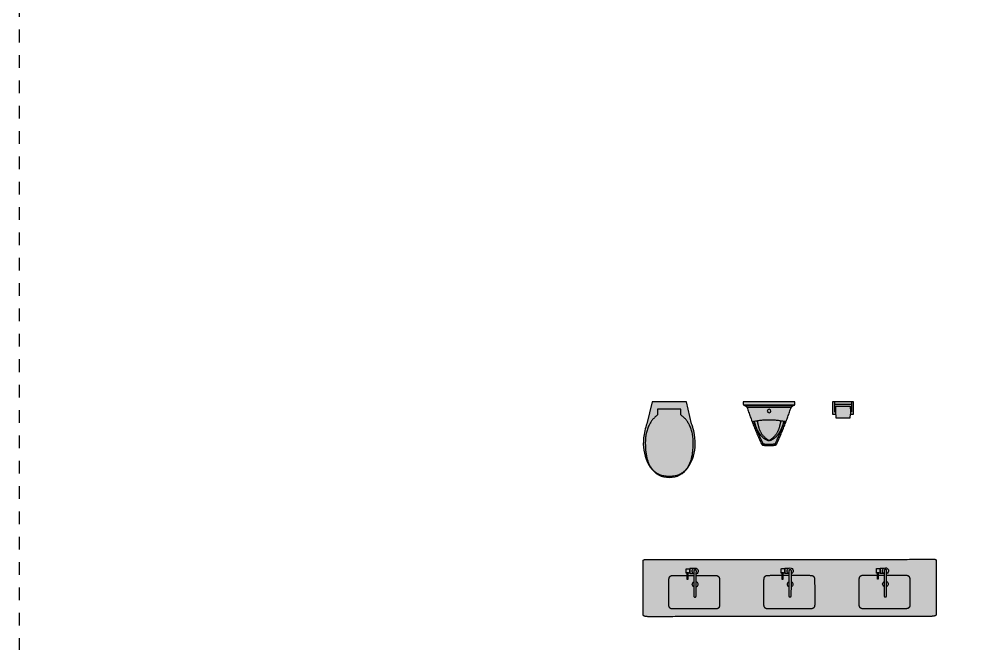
# Model space of a CAD drawing. Header units: metres. Extents: x -17 to 580, y -130 to 19.
# Drawn here: x 284.86 to 292.46, y -25.5 to -20.57 of the extents above; entities that cross this region are included whole.
import ezdxf

# ---------------------------------------------------------------- set-up
doc = ezdxf.new("R2010")
doc.units = ezdxf.units.M
for name, pattern in [('Dash Line_3', [0.002905, 0.001937, -0.000968375]), ('Style Black Lines_1', [0]), ('Style Black Lines_2', [0]), ('Style Border  Fill_3', [0]), ('Style Thin Border  Fill', [0])]:
    doc.linetypes.add(name, pattern=pattern)
for name, color, linetype, true_color in [('Imported blocks', 7, 'Continuous', 0x7a8bf7), ('Mood Board', 7, 'Continuous', 0x7a8bf7), ('Page Layout', 7, 'Continuous', 0xe0e0e0), ('Walls', 7, 'Continuous', 0xc7c7c7)]:
    doc.layers.add(name, color=color, linetype=linetype, true_color=true_color)

# ---------------------------------------------------------------- blocks, each defined once
blk = doc.blocks.new('Toilet paper holder')
at = {"layer": 'Imported blocks', "transparency": 33554483}
h = blk.add_hatch(color=256, dxfattribs=at)
edge = h.paths.add_edge_path(flags=0)
edge.add_line((0.1525, 0.0253), (0.1768, 0.0253))
edge.add_line((0.1768, 0.0253), (0.1768, 0.1221))
edge.add_line((0.1768, 0.1221), (0.0107, 0.1221))
edge.add_line((0.0107, 0.1221), (0.0107, 0.0253))
edge.add_line((0.0107, 0.0253), (0.0363, 0.0253))
edge.add_spline(control_points=[(0.0363, 0.0253), (0.0364, 0.0158), (0.0371, 0.0062), (0.0386, -0.0033)], knot_values=[0, 0, 0, 0, 1, 1, 1, 1], degree=3, periodic=0)
edge.add_line((0.0386, -0.0033), (0.15, -0.0033))
edge.add_line((0.15, -0.0033), (0.1525, 0.0253))
at = {"layer": 'Imported blocks', "linetype": 'Style Thin Border  Fill'}
for points in [[(0.1525, 0.0253), (0.1768, 0.0253), (0.1768, 0.1221), (0.0107, 0.1221), (0.0107, 0.0253), (0.0363, 0.0253)], [(0.0386, -0.0033), (0.15, -0.0033), (0.1525, 0.0253)]]:
    blk.add_lwpolyline(points, dxfattribs=at)
at = {"layer": 'Imported blocks', "linetype": 'Style Black Lines_1'}
for points in [[(0.0262, 0.1221), (0.0262, 0.0419)], [(0.0262, 0.1036), (0.1612, 0.1036)], [(0.0371, 0.0867), (0.1503, 0.0871)], [(0.1612, 0.1221), (0.1612, 0.0419)], [(0.0262, 0.0419), (0.036, 0.0419)], [(0.1612, 0.0419), (0.1529, 0.0419)]]:
    blk.add_lwpolyline(points, dxfattribs=at)
for points in [[(0.0371, 0.0867, 0.023667), (0.0363, 0.0253)], [(0.1503, 0.0871, -0.040302), (0.1525, 0.0253)]]:
    blk.add_lwpolyline(points, format="xyb", dxfattribs=at)
at = {"layer": 'Imported blocks'}
blk.add_open_spline([(0.0363, 0.0253), (0.0364, 0.0158), (0.0371, 0.0062), (0.0386, -0.0033)], degree=3, dxfattribs=at)
blk = doc.blocks.new('Lloyd')
at = {"layer": 'Imported blocks', "transparency": 33554483}
h = blk.add_hatch(color=256, dxfattribs=at)
edge = h.paths.add_edge_path(flags=0)
edge.add_spline(control_points=[(0.4491, 0.4044), (0.4546, 0.4096), (0.4601, 0.4147)], knot_values=[0, 0, 0, 1, 1, 1], degree=2, periodic=0)
edge.add_spline(control_points=[(0.4601, 0.4147), (0.4612, 0.4157), (0.4627, 0.4163)], knot_values=[0, 0, 0, 1, 1, 1], degree=2, periodic=0)
edge.add_spline(control_points=[(0.4627, 0.4163), (0.4672, 0.418), (0.4717, 0.4196)], knot_values=[0, 0, 0, 1, 1, 1], degree=2, periodic=0)
edge.add_spline(control_points=[(0.4717, 0.4196), (0.4767, 0.4215), (0.4767, 0.4269)], knot_values=[0, 0, 0, 1, 1, 1], degree=2, periodic=0)
edge.add_spline(control_points=[(0.4767, 0.4269), (0.4767, 0.4363), (0.4767, 0.4457)], knot_values=[0, 0, 0, 1, 1, 1], degree=2, periodic=0)
edge.add_spline(control_points=[(0.4767, 0.4457), (0.2734, 0.4457), (0.07, 0.4457)], knot_values=[0, 0, 0, 1, 1, 1], degree=2, periodic=0)
edge.add_spline(control_points=[(0.07, 0.4457), (0.07, 0.4363), (0.07, 0.4269)], knot_values=[0, 0, 0, 1, 1, 1], degree=2, periodic=0)
edge.add_spline(control_points=[(0.07, 0.4269), (0.07, 0.4215), (0.075, 0.4196)], knot_values=[0, 0, 0, 1, 1, 1], degree=2, periodic=0)
edge.add_spline(control_points=[(0.075, 0.4196), (0.0795, 0.418), (0.0841, 0.4163)], knot_values=[0, 0, 0, 1, 1, 1], degree=2, periodic=0)
edge.add_spline(control_points=[(0.0841, 0.4163), (0.0855, 0.4157), (0.0866, 0.4147)], knot_values=[0, 0, 0, 1, 1, 1], degree=2, periodic=0)
edge.add_spline(control_points=[(0.0866, 0.4147), (0.0921, 0.4096), (0.0976, 0.4045)], knot_values=[0, 0, 0, 1, 1, 1], degree=2, periodic=0)
edge.add_spline(control_points=[(0.0976, 0.4045), (0.0991, 0.4031), (0.0997, 0.4013)], knot_values=[0, 0, 0, 1, 1, 1], degree=2, periodic=0)
edge.add_spline(control_points=[(0.0997, 0.4013), (0.1487, 0.2547), (0.2131, 0.1143)], knot_values=[0, 0, 0, 1, 1, 1], degree=2, periodic=0)
edge.add_spline(control_points=[(0.2131, 0.1143), (0.2177, 0.1041), (0.2289, 0.103)], knot_values=[0, 0, 0, 1, 1, 1], degree=2, periodic=0)
edge.add_spline(control_points=[(0.2289, 0.103), (0.2734, 0.0989), (0.3178, 0.103)], knot_values=[0, 0, 0, 1, 1, 1], degree=2, periodic=0)
edge.add_spline(control_points=[(0.3178, 0.103), (0.329, 0.1041), (0.3337, 0.1143)], knot_values=[0, 0, 0, 1, 1, 1], degree=2, periodic=0)
edge.add_spline(control_points=[(0.3337, 0.1143), (0.398, 0.2547), (0.4471, 0.4013)], knot_values=[0, 0, 0, 1, 1, 1], degree=2, periodic=0)
edge.add_spline(control_points=[(0.4471, 0.4013), (0.4477, 0.4031), (0.4491, 0.4044)], knot_values=[0, 0, 0, 1, 1, 1], degree=2, periodic=0)
at = {"layer": 'Imported blocks', "linetype": 'Style Black Lines_1'}
for points in [[(0.0722, 0.4215), (0.4746, 0.4215)], [(0.0852, 0.4157), (0.4615, 0.4157)], [(0.0988, 0.4031), (0.448, 0.4031)]]:
    blk.add_lwpolyline(points, dxfattribs=at)
at = {"layer": 'Imported blocks'}
for points, degree in [([(0.4767, 0.4457), (0.2734, 0.4457), (0.07, 0.4457)], 2), ([(0.07, 0.4457), (0.07, 0.4363), (0.07, 0.4269)], 2), ([(0.07, 0.4269), (0.07, 0.4215), (0.075, 0.4196)], 2), ([(0.075, 0.4196), (0.0795, 0.418), (0.0841, 0.4163)], 2), ([(0.0841, 0.4163), (0.0855, 0.4157), (0.0866, 0.4147)], 2), ([(0.0866, 0.4147), (0.0921, 0.4096), (0.0976, 0.4045)], 2), ([(0.0976, 0.4045), (0.0991, 0.4031), (0.0997, 0.4013)], 2), ([(0.0997, 0.4013), (0.1487, 0.2547), (0.2131, 0.1143)], 2), ([(0.2734, 0.3872), (0.2653, 0.3872), (0.2593, 0.3812), (0.2593, 0.3731)], 3), ([(0.2874, 0.3731), (0.2874, 0.3812), (0.2815, 0.3872), (0.2734, 0.3872)], 3), ([(0.3337, 0.1143), (0.398, 0.2547), (0.4471, 0.4013)], 2), ([(0.4471, 0.4013), (0.4477, 0.4031), (0.4491, 0.4044)], 2), ([(0.4491, 0.4044), (0.4546, 0.4096), (0.4601, 0.4147)], 2), ([(0.4601, 0.4147), (0.4612, 0.4157), (0.4627, 0.4163)], 2), ([(0.4627, 0.4163), (0.4672, 0.418), (0.4717, 0.4196)], 2), ([(0.4717, 0.4196), (0.4767, 0.4215), (0.4767, 0.4269)], 2), ([(0.4767, 0.4269), (0.4767, 0.4363), (0.4767, 0.4457)], 2), ([(0.1444, 0.29), (0.2734, 0.3193), (0.4023, 0.29)], 2), ([(0.2593, 0.3731), (0.2593, 0.365), (0.2653, 0.3591), (0.2734, 0.3591)], 3), ([(0.2734, 0.3591), (0.2815, 0.3591), (0.2874, 0.365), (0.2874, 0.3731)], 3), ([(0.1382, 0.2933), (0.1399, 0.2889), (0.1444, 0.29)], 2), ([(0.1505, 0.291), (0.1838, 0.2037), (0.2227, 0.1187)], 2), ([(0.1562, 0.2925), (0.1667, 0.2435), (0.193, 0.2008)], 2), ([(0.179, 0.2965), (0.1834, 0.2735), (0.1892, 0.2509)], 2), ([(0.1892, 0.2509), (0.2079, 0.1783), (0.2734, 0.1419)], 2), ([(0.2734, 0.1419), (0.3389, 0.1783), (0.3575, 0.2509)], 2), ([(0.324, 0.1187), (0.3629, 0.2037), (0.3963, 0.291)], 2), ([(0.3537, 0.2008), (0.38, 0.2435), (0.3905, 0.2925)], 2), ([(0.3575, 0.2509), (0.3633, 0.2735), (0.3677, 0.2965)], 2), ([(0.4023, 0.29), (0.4069, 0.2889), (0.4085, 0.2933)], 2), ([(0.193, 0.2008), (0.2215, 0.1546), (0.2734, 0.1384)], 2), ([(0.2734, 0.1384), (0.3252, 0.1546), (0.3537, 0.2008)], 2), ([(0.2131, 0.1143), (0.2177, 0.1041), (0.2289, 0.103)], 2), ([(0.2227, 0.1187), (0.2248, 0.1141), (0.2299, 0.1136)], 2), ([(0.2289, 0.103), (0.2734, 0.0989), (0.3178, 0.103)], 2), ([(0.2299, 0.1136), (0.2734, 0.1096), (0.3169, 0.1136)], 2), ([(0.3169, 0.1136), (0.3219, 0.1141), (0.324, 0.1187)], 2), ([(0.3178, 0.103), (0.329, 0.1041), (0.3337, 0.1143)], 2)]:
    blk.add_open_spline(points, degree=degree, dxfattribs=at)
blk = doc.blocks.new('Copy of Group 8_1')
at = {"layer": 'Imported blocks', "linetype": 'Style Black Lines_1'}
for points in [[(51.0455, -4.8665), (51.047, -4.8665)], [(51.0455, -4.8954), (51.047, -4.8954)]]:
    blk.add_lwpolyline(points, dxfattribs=at)
at = {"layer": 'Imported blocks'}
for points, degree in [([(50.9122, -4.582), (50.8823, -4.582), (50.8823, -4.6158)], 2), ([(50.8823, -4.6158), (50.8823, -4.7114), (50.8823, -4.807)], 2), ([(51.2525, -4.582), (51.0823, -4.582), (50.9122, -4.582)], 2), ([(51.2823, -4.6158), (51.2823, -4.582), (51.2525, -4.582)], 2), ([(51.2823, -4.807), (51.2823, -4.7114), (51.2823, -4.6158)], 2), ([(51.0786, -4.6857), (51.0786, -4.676), (51.0883, -4.676)], 2), ([(51.0796, -4.8811), (51.0791, -4.7834), (51.0786, -4.6857)], 2), ([(51.0883, -4.676), (51.098, -4.676), (51.098, -4.6857)], 2), ([(51.098, -4.6857), (51.0986, -4.7834), (51.0991, -4.8811)], 2), ([(51.0797, -4.756), (51.0717, -4.7598), (51.0669, -4.7674), (51.0669, -4.7762)], 3), ([(51.0669, -4.7762), (51.067, -4.7851), (51.0718, -4.7926), (51.0799, -4.7963)], 3), ([(51.1114, -4.776), (51.1114, -4.7674), (51.1068, -4.76), (51.0991, -4.7562)], 3), ([(51.0993, -4.7959), (51.107, -4.792), (51.1115, -4.7845), (51.1114, -4.776)], 3), ([(50.8823, -4.807), (50.8823, -4.8465), (50.9122, -4.8465)], 2), ([(50.9122, -4.8465), (50.9793, -4.8465), (51.0465, -4.8465)], 2), ([(51.0214, -4.8631), (51.0192, -4.8631), (51.0192, -4.8653)], 2), ([(51.0192, -4.8653), (51.0192, -4.8813), (51.0192, -4.8974)], 2), ([(51.0258, -4.8631), (51.0236, -4.8631), (51.0214, -4.8631)], 2), ([(51.0286, -4.8141), (51.0258, -4.8141), (51.0258, -4.8169)], 2), ([(51.0258, -4.8169), (51.0258, -4.8443), (51.0258, -4.8717)], 2), ([(51.0296, -4.8141), (51.0291, -4.8141), (51.0286, -4.8141)], 2), ([(51.0324, -4.8169), (51.0324, -4.8141), (51.0296, -4.8141)], 2), ([(51.0324, -4.8717), (51.0324, -4.8443), (51.0324, -4.8169)], 2), ([(51.0324, -4.8465), (51.0555, -4.8465), (51.0786, -4.8465)], 2), ([(51.0434, -4.8631), (51.0379, -4.8631), (51.0324, -4.8631)], 2), ([(51.0455, -4.8653), (51.0455, -4.8631), (51.0434, -4.8631)], 2), ([(51.0455, -4.8974), (51.0455, -4.8813), (51.0455, -4.8653)], 2), ([(51.047, -4.9002), (51.047, -4.8813), (51.047, -4.8624)], 2), ([(51.047, -4.8624), (51.0599, -4.8624), (51.0728, -4.8624)], 2), ([(51.0796, -4.858), (51.0687, -4.8626), (51.063, -4.8734), (51.0654, -4.8851)], 3), ([(51.0991, -4.8468), (51.1758, -4.8464), (51.2525, -4.8461)], 2), ([(51.1129, -4.8855), (51.1154, -4.8739), (51.1099, -4.863), (51.0991, -4.8581)], 3), ([(51.2528, -4.8461), (51.2823, -4.8461), (51.2823, -4.807)], 2), ([(51.0192, -4.8974), (51.0192, -4.8995), (51.0214, -4.8995)], 2), ([(51.0214, -4.8995), (51.0324, -4.8995), (51.0434, -4.8995)], 2), ([(51.0434, -4.8995), (51.0455, -4.8995), (51.0455, -4.8974)], 2), ([(51.0753, -4.9002), (51.0611, -4.9002), (51.047, -4.9002)], 2), ([(51.0654, -4.8851), (51.0677, -4.8967), (51.0771, -4.9045), (51.089, -4.9046)], 3), ([(51.0825, -4.888), (51.0796, -4.8852), (51.0796, -4.8811)], 2), ([(51.0894, -4.8909), (51.0853, -4.8909), (51.0825, -4.888)], 2), ([(51.089, -4.9046), (51.1008, -4.9047), (51.1104, -4.8971), (51.1129, -4.8855)], 3), ([(51.0962, -4.888), (51.0934, -4.8909), (51.0894, -4.8909)], 2), ([(51.0991, -4.8811), (51.0991, -4.8852), (51.0962, -4.888)], 2)]:
    blk.add_open_spline(points, degree=degree, dxfattribs=at)
blk = doc.blocks.new('Copy of Copy of Group 8')
at = {"layer": 'Imported blocks', "linetype": 'Style Black Lines_1'}
for points in [[(51.3953, -4.8665), (51.3967, -4.8665)], [(51.3953, -4.8954), (51.3967, -4.8954)]]:
    blk.add_lwpolyline(points, dxfattribs=at)
at = {"layer": 'Imported blocks'}
for points, degree in [([(51.2619, -4.582), (51.2321, -4.582), (51.2321, -4.6158)], 2), ([(51.2321, -4.6158), (51.2321, -4.7114), (51.2321, -4.807)], 2), ([(51.6023, -4.582), (51.4321, -4.582), (51.2619, -4.582)], 2), ([(51.6321, -4.6158), (51.6321, -4.582), (51.6023, -4.582)], 2), ([(51.6321, -4.807), (51.6321, -4.7114), (51.6321, -4.6158)], 2), ([(51.4283, -4.6857), (51.4283, -4.676), (51.4381, -4.676)], 2), ([(51.4294, -4.8811), (51.4289, -4.7834), (51.4283, -4.6857)], 2), ([(51.4381, -4.676), (51.4478, -4.676), (51.4478, -4.6857)], 2), ([(51.4478, -4.6857), (51.4483, -4.7834), (51.4489, -4.8811)], 2), ([(51.4294, -4.756), (51.4214, -4.7598), (51.4167, -4.7674), (51.4167, -4.7762)], 3), ([(51.4167, -4.7762), (51.4168, -4.7851), (51.4216, -4.7926), (51.4297, -4.7963)], 3), ([(51.4612, -4.776), (51.4612, -4.7674), (51.4566, -4.76), (51.4489, -4.7562)], 3), ([(51.4491, -4.7959), (51.4567, -4.792), (51.4613, -4.7845), (51.4612, -4.776)], 3), ([(51.2321, -4.807), (51.2321, -4.8465), (51.2619, -4.8465)], 2), ([(51.2619, -4.8465), (51.3291, -4.8465), (51.3963, -4.8465)], 2), ([(51.3711, -4.8631), (51.369, -4.8631), (51.369, -4.8653)], 2), ([(51.369, -4.8653), (51.369, -4.8813), (51.369, -4.8974)], 2), ([(51.3756, -4.8631), (51.3734, -4.8631), (51.3711, -4.8631)], 2), ([(51.3783, -4.8141), (51.3756, -4.8141), (51.3756, -4.8169)], 2), ([(51.3756, -4.8169), (51.3756, -4.8443), (51.3756, -4.8717)], 2), ([(51.3794, -4.8141), (51.3789, -4.8141), (51.3783, -4.8141)], 2), ([(51.3821, -4.8169), (51.3821, -4.8141), (51.3794, -4.8141)], 2), ([(51.3821, -4.8717), (51.3821, -4.8443), (51.3821, -4.8169)], 2), ([(51.3821, -4.8465), (51.4052, -4.8465), (51.4283, -4.8465)], 2), ([(51.3932, -4.8631), (51.3877, -4.8631), (51.3821, -4.8631)], 2), ([(51.3953, -4.8653), (51.3953, -4.8631), (51.3932, -4.8631)], 2), ([(51.3953, -4.8974), (51.3953, -4.8813), (51.3953, -4.8653)], 2), ([(51.3967, -4.9002), (51.3967, -4.8813), (51.3967, -4.8624)], 2), ([(51.3967, -4.8624), (51.4096, -4.8624), (51.4225, -4.8624)], 2), ([(51.4294, -4.858), (51.4185, -4.8626), (51.4128, -4.8734), (51.4151, -4.8851)], 3), ([(51.4489, -4.8468), (51.5256, -4.8464), (51.6023, -4.8461)], 2), ([(51.4627, -4.8855), (51.4652, -4.8739), (51.4597, -4.863), (51.4489, -4.8581)], 3), ([(51.6025, -4.8461), (51.6321, -4.8461), (51.6321, -4.807)], 2), ([(51.369, -4.8974), (51.369, -4.8995), (51.3711, -4.8995)], 2), ([(51.3711, -4.8995), (51.3821, -4.8995), (51.3932, -4.8995)], 2), ([(51.3932, -4.8995), (51.3953, -4.8995), (51.3953, -4.8974)], 2), ([(51.4251, -4.9002), (51.4109, -4.9002), (51.3967, -4.9002)], 2), ([(51.4151, -4.8851), (51.4175, -4.8967), (51.4269, -4.9045), (51.4388, -4.9046)], 3), ([(51.4323, -4.888), (51.4294, -4.8852), (51.4294, -4.8811)], 2), ([(51.4391, -4.8909), (51.4351, -4.8909), (51.4323, -4.888)], 2), ([(51.4388, -4.9046), (51.4506, -4.9047), (51.4602, -4.8971), (51.4627, -4.8855)], 3), ([(51.446, -4.888), (51.4432, -4.8909), (51.4391, -4.8909)], 2), ([(51.4489, -4.8811), (51.4489, -4.8852), (51.446, -4.888)], 2)]:
    blk.add_open_spline(points, degree=degree, dxfattribs=at)
blk = doc.blocks.new('Group 8')
at = {"layer": 'Imported blocks', "linetype": 'Style Black Lines_1'}
for points in [[(50.6751, -4.8665), (50.6765, -4.8665)], [(50.6751, -4.8954), (50.6765, -4.8954)]]:
    blk.add_lwpolyline(points, dxfattribs=at)
at = {"layer": 'Imported blocks'}
for points, degree in [([(50.5417, -4.582), (50.5119, -4.582), (50.5119, -4.6158)], 2), ([(50.5119, -4.6158), (50.5119, -4.7114), (50.5119, -4.807)], 2), ([(50.8821, -4.582), (50.7119, -4.582), (50.5417, -4.582)], 2), ([(50.9119, -4.6158), (50.9119, -4.582), (50.8821, -4.582)], 2), ([(50.9119, -4.807), (50.9119, -4.7114), (50.9119, -4.6158)], 2), ([(50.7081, -4.6857), (50.7081, -4.676), (50.7179, -4.676)], 2), ([(50.7092, -4.8811), (50.7087, -4.7834), (50.7081, -4.6857)], 2), ([(50.7179, -4.676), (50.7276, -4.676), (50.7276, -4.6857)], 2), ([(50.7276, -4.6857), (50.7281, -4.7834), (50.7287, -4.8811)], 2), ([(50.7092, -4.756), (50.7012, -4.7598), (50.6964, -4.7674), (50.6965, -4.7762)], 3), ([(50.6965, -4.7762), (50.6965, -4.7851), (50.7014, -4.7926), (50.7094, -4.7963)], 3), ([(50.741, -4.776), (50.741, -4.7674), (50.7364, -4.76), (50.7287, -4.7562)], 3), ([(50.7289, -4.7959), (50.7365, -4.792), (50.7411, -4.7845), (50.741, -4.776)], 3), ([(50.5119, -4.807), (50.5119, -4.8465), (50.5417, -4.8465)], 2), ([(50.5417, -4.8465), (50.6089, -4.8465), (50.6761, -4.8465)], 2), ([(50.6509, -4.8631), (50.6488, -4.8631), (50.6488, -4.8653)], 2), ([(50.6488, -4.8653), (50.6488, -4.8813), (50.6488, -4.8974)], 2), ([(50.6554, -4.8631), (50.6532, -4.8631), (50.6509, -4.8631)], 2), ([(50.6581, -4.8141), (50.6554, -4.8141), (50.6554, -4.8169)], 2), ([(50.6554, -4.8169), (50.6554, -4.8443), (50.6554, -4.8717)], 2), ([(50.6592, -4.8141), (50.6587, -4.8141), (50.6581, -4.8141)], 2), ([(50.6619, -4.8169), (50.6619, -4.8141), (50.6592, -4.8141)], 2), ([(50.6619, -4.8717), (50.6619, -4.8443), (50.6619, -4.8169)], 2), ([(50.6619, -4.8465), (50.685, -4.8465), (50.7081, -4.8465)], 2), ([(50.673, -4.8631), (50.6675, -4.8631), (50.6619, -4.8631)], 2), ([(50.6751, -4.8653), (50.6751, -4.8631), (50.673, -4.8631)], 2), ([(50.6751, -4.8974), (50.6751, -4.8813), (50.6751, -4.8653)], 2), ([(50.6765, -4.9002), (50.6765, -4.8813), (50.6765, -4.8624)], 2), ([(50.6765, -4.8624), (50.6894, -4.8624), (50.7023, -4.8624)], 2), ([(50.7092, -4.858), (50.6983, -4.8626), (50.6926, -4.8734), (50.6949, -4.8851)], 3), ([(50.7287, -4.8468), (50.8054, -4.8464), (50.8821, -4.8461)], 2), ([(50.7425, -4.8855), (50.745, -4.8739), (50.7395, -4.863), (50.7287, -4.8581)], 3), ([(50.8823, -4.8461), (50.9119, -4.8461), (50.9119, -4.807)], 2), ([(50.6488, -4.8974), (50.6488, -4.8995), (50.6509, -4.8995)], 2), ([(50.6509, -4.8995), (50.6619, -4.8995), (50.673, -4.8995)], 2), ([(50.673, -4.8995), (50.6751, -4.8995), (50.6751, -4.8974)], 2), ([(50.7049, -4.9002), (50.6907, -4.9002), (50.6765, -4.9002)], 2), ([(50.6949, -4.8851), (50.6973, -4.8967), (50.7067, -4.9045), (50.7185, -4.9046)], 3), ([(50.7121, -4.888), (50.7092, -4.8852), (50.7092, -4.8811)], 2), ([(50.7189, -4.8909), (50.7149, -4.8909), (50.7121, -4.888)], 2), ([(50.7185, -4.9046), (50.7304, -4.9047), (50.7399, -4.8971), (50.7425, -4.8855)], 3), ([(50.7258, -4.888), (50.723, -4.8909), (50.7189, -4.8909)], 2), ([(50.7287, -4.8811), (50.7287, -4.8852), (50.7258, -4.888)], 2)]:
    blk.add_open_spline(points, degree=degree, dxfattribs=at)
blk = doc.blocks.new('Multiple sinks')
at = {"layer": 'Imported blocks', "transparency": 33554483}
h = blk.add_hatch(color=256, dxfattribs=at)
edge = h.paths.add_edge_path(flags=0)
edge.add_spline(control_points=[(1.1126, -0.225), (0, -0.225), (-1.1126, -0.225)], knot_values=[0, 0, 0, 1, 1, 1], degree=2, periodic=0)
edge.add_spline(control_points=[(-1.1126, -0.225), (-1.1544, -0.225), (-1.1544, -0.2112)], knot_values=[0, 0, 0, 1, 1, 1], degree=2, periodic=0)
edge.add_spline(control_points=[(-1.1544, -0.2112), (-1.1544, 0.0046), (-1.1544, 0.2204)], knot_values=[0, 0, 0, 1, 1, 1], degree=2, periodic=0)
edge.add_spline(control_points=[(-1.1544, 0.2204), (-1.1544, 0.225), (-1.1405, 0.225)], knot_values=[0, 0, 0, 1, 1, 1], degree=2, periodic=0)
edge.add_spline(control_points=[(-1.1405, 0.225), (0, 0.225), (1.1405, 0.225)], knot_values=[0, 0, 0, 1, 1, 1], degree=2, periodic=0)
edge.add_spline(control_points=[(1.1405, 0.225), (1.1544, 0.225), (1.1544, 0.2204)], knot_values=[0, 0, 0, 1, 1, 1], degree=2, periodic=0)
edge.add_spline(control_points=[(1.1544, 0.2204), (1.1544, 0.0046), (1.1544, -0.2112)], knot_values=[0, 0, 0, 1, 1, 1], degree=2, periodic=0)
edge.add_spline(control_points=[(1.1544, -0.2112), (1.1544, -0.225), (1.1126, -0.225)], knot_values=[0, 0, 0, 1, 1, 1], degree=2, periodic=0)
at = {"layer": 'Imported blocks'}
for points in [[(-1.1544, 0.2204), (-1.1544, 0.225), (-1.1405, 0.225)], [(-1.1544, -0.2112), (-1.1544, 0.0046), (-1.1544, 0.2204)], [(-1.1405, 0.225), (0, 0.225), (1.1405, 0.225)], [(1.1405, 0.225), (1.1544, 0.225), (1.1544, 0.2204)], [(1.1544, 0.2204), (1.1544, 0.0046), (1.1544, -0.2112)], [(-1.1126, -0.225), (-1.1544, -0.225), (-1.1544, -0.2112)], [(1.1126, -0.225), (0, -0.225), (-1.1126, -0.225)], [(1.1544, -0.2112), (1.1544, -0.225), (1.1126, -0.225)]]:
    blk.add_open_spline(points, degree=2, dxfattribs=at)
at = {"layer": 'Imported blocks', "xscale": -1, "rotation": 180}
for name, p in [('Group 8', (-51.4647, -4.7464)), ('Copy of Group 8_1', (-51.0854, -4.7464)), ('Copy of Copy of Group 8', (-50.6842, -4.7464))]:
    blk.add_blockref(name, p, dxfattribs=at)
blk = doc.blocks.new('Sinks_2')
at = {"layer": 'Walls', "rotation": 180}
blk.add_blockref('Multiple sinks', (0, 0), dxfattribs=at)
blk = doc.blocks.new('Toilet')
at = {"layer": 'Imported blocks', "transparency": 33554483}
h = blk.add_hatch(color=256, dxfattribs=at)
edge = h.paths.add_edge_path(flags=0)
edge.add_line((0.1766, 0.1253), (0.136, 0.2982))
edge.add_line((0.136, 0.2982), (0, 0.2982))
edge.add_line((0, 0.2982), (-0.1361, 0.2982))
edge.add_line((-0.1361, 0.2982), (-0.1766, 0.1253))
edge.add_spline(control_points=[(-0.1766, 0.1253), (-0.1823, 0.1101), (-0.1882, 0.0892), (-0.1928, 0.0693)], knot_values=[0, 0, 0, 0, 1, 1, 1, 1], degree=3, periodic=0)
edge.add_spline(control_points=[(-0.1928, 0.0693), (-0.2102, -0.007), (-0.2086, -0.0698), (-0.1903, -0.1305)], knot_values=[0, 0, 0, 0, 1, 1, 1, 1], degree=3, periodic=0)
edge.add_spline(control_points=[(-0.1903, -0.1305), (-0.1719, -0.1913), (-0.1369, -0.2499), (-0.0839, -0.2782)], knot_values=[0, 0, 0, 0, 1, 1, 1, 1], degree=3, periodic=0)
edge.add_spline(control_points=[(-0.0839, -0.2782), (-0.0587, -0.2917), (-0.0294, -0.2983), (0, -0.2982)], knot_values=[0, 0, 0, 0, 1, 1, 1, 1], degree=3, periodic=0)
edge.add_spline(control_points=[(0, -0.2982), (0.0294, -0.2983), (0.0587, -0.2917), (0.0839, -0.2782)], knot_values=[0, 0, 0, 0, 1, 1, 1, 1], degree=3, periodic=0)
edge.add_spline(control_points=[(0.0839, -0.2782), (0.1369, -0.2499), (0.1719, -0.1913), (0.1903, -0.1305)], knot_values=[0, 0, 0, 0, 1, 1, 1, 1], degree=3, periodic=0)
edge.add_spline(control_points=[(0.1903, -0.1305), (0.2086, -0.0698), (0.2102, -0.007), (0.1928, 0.0693)], knot_values=[0, 0, 0, 0, 1, 1, 1, 1], degree=3, periodic=0)
edge.add_spline(control_points=[(0.1928, 0.0693), (0.1882, 0.0892), (0.1823, 0.1101), (0.1766, 0.1253)], knot_values=[0, 0, 0, 0, 1, 1, 1, 1], degree=3, periodic=0)
at = {"layer": 'Imported blocks', "linetype": 'Style Border  Fill_3'}
blk.add_lwpolyline([(0.1766, 0.1253), (0.136, 0.2982), (0, 0.2982), (-0.1361, 0.2982), (-0.1766, 0.1253)], dxfattribs=at)
at = {"layer": 'Imported blocks', "linetype": 'Style Black Lines_2'}
blk.add_lwpolyline([(0.0924, 0.1944), (0.0924, 0.2398), (0, 0.2398), (-0.0925, 0.2398), (-0.0925, 0.1944)], dxfattribs=at)
at = {"layer": 'Imported blocks'}
for points, degree in [([(-0.0925, 0.1944), (-0.1904, 0.1207), (-0.1889, -0.0331)], 2), ([(0.1889, -0.0331), (0.1904, 0.1207), (0.0924, 0.1944)], 2), ([(-0.1766, 0.1253), (-0.1823, 0.1101), (-0.1882, 0.0892), (-0.1928, 0.0693)], 3), ([(0.1928, 0.0693), (0.1882, 0.0892), (0.1823, 0.1101), (0.1766, 0.1253)], 3), ([(-0.1928, 0.0693), (-0.2102, -0.007), (-0.2086, -0.0698), (-0.1903, -0.1305)], 3), ([(0.1903, -0.1305), (0.2086, -0.0698), (0.2102, -0.007), (0.1928, 0.0693)], 3), ([(-0.1889, -0.0331), (-0.1864, -0.2892), (0, -0.2884)], 2), ([(0, -0.2884), (0.1864, -0.2892), (0.1889, -0.0331)], 2), ([(-0.1903, -0.1305), (-0.1719, -0.1913), (-0.1369, -0.2499), (-0.0839, -0.2782)], 3), ([(0.0839, -0.2782), (0.1369, -0.2499), (0.1719, -0.1913), (0.1903, -0.1305)], 3), ([(-0.0839, -0.2782), (-0.0587, -0.2917), (-0.0294, -0.2983), (0, -0.2982)], 3), ([(0, -0.2982), (0.0294, -0.2983), (0.0587, -0.2917), (0.0839, -0.2782)], 3)]:
    blk.add_open_spline(points, degree=degree, dxfattribs=at)

msp = doc.modelspace()

# ---------------------------------------------------------------- linework, layer by layer
at = {"layer": 'Page Layout', "linetype": 'Dash Line_3'}
msp.add_lwpolyline([(284.8552402, -57.0313191), (357.5816362, -57.0313191), (357.5816362, -5.6551738), (284.8552402, -5.6551738), (284.8552402, -57.0313191)], close=True, dxfattribs=at)

# ---------------------------------------------------------------- block references
at = {"layer": 'Mood Board'}
for name, p in [('Toilet', (289.9804374, -23.8883629)), ('Lloyd', (290.4940783, -24.0359152)), ('Toilet paper holder', (291.2560498, -23.7122609))]:
    msp.add_blockref(name, p, dxfattribs=at)
at = {"layer": 'Walls', "rotation": 180.0678358935754}
msp.add_blockref('Sinks_2', (290.930058, -25.0587431), dxfattribs=at)

doc.saveas('drawing.dxf')
